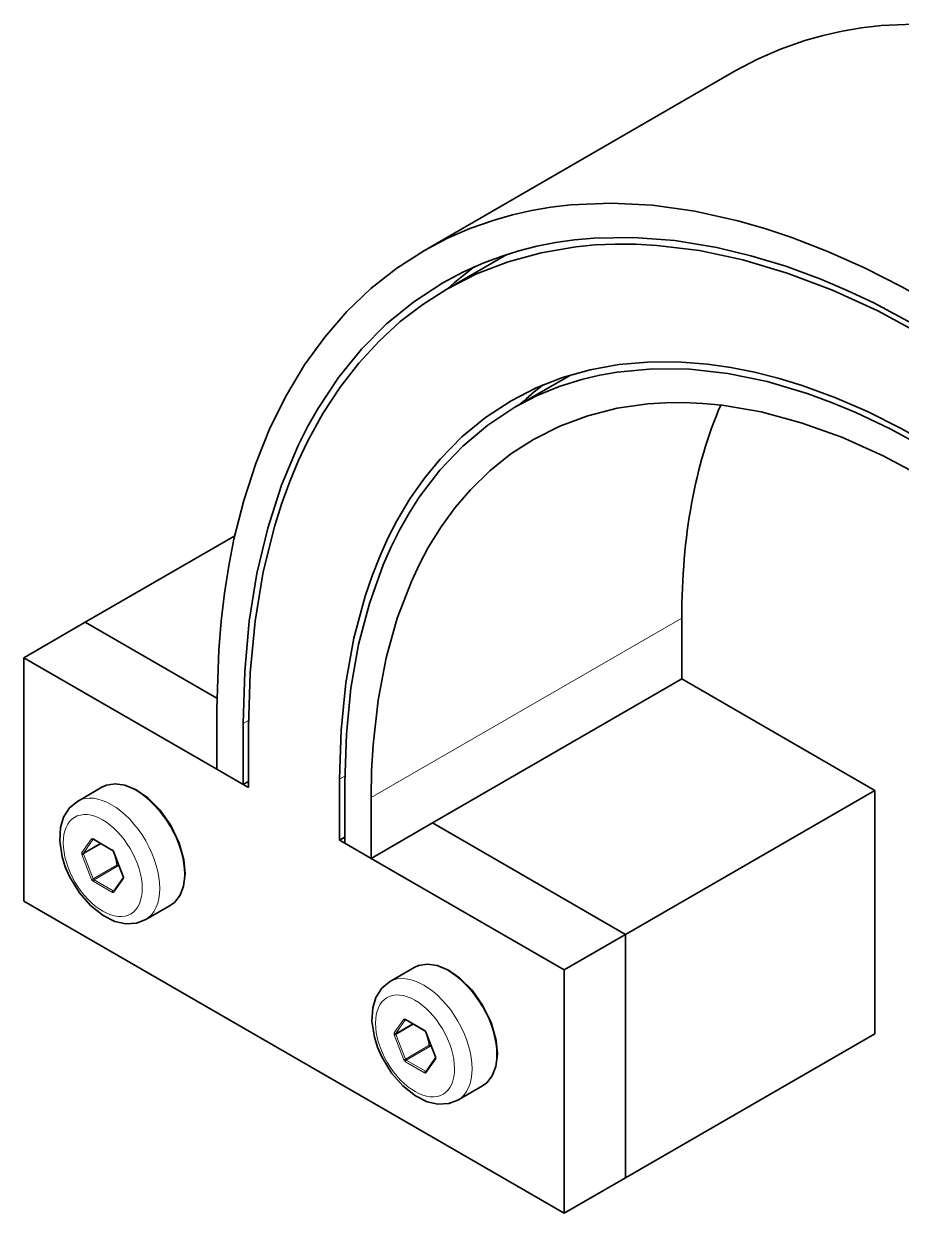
# Model space of a CAD drawing. Extents: x 155 to 1136, y 87 to 920.
# Drawn here: x 784.79 to 820.14, y 871.93 to 919.83 of the extents above; entities that cross this region are included whole.
import ezdxf

# ---------------------------------------------------------------- set-up
doc = ezdxf.new("R2010")
doc.units = 0

msp = doc.modelspace()

# ---------------------------------------------------------------- linework, layer by layer
at = {"color": 7, "lineweight": 35, "ltscale": 0.361299}
msp.add_line((800.926, 910.703), (813.442, 917.929), dxfattribs=at)
at = {"color": 7, "lineweight": 35, "ltscale": 0.069833}
msp.add_line((804.245, 910.541), (801.826, 909.144), dxfattribs=at)
at = {"color": 7, "lineweight": 35, "ltscale": 0.064681}
msp.add_line((804.57, 904.391), (806.811, 905.684), dxfattribs=at)
at = {"color": 7, "lineweight": 35, "ltscale": 0.173839}
msp.add_line((787.262, 895.73), (793.284, 899.207), dxfattribs=at)
at = {"color": 7, "lineweight": 35, "ltscale": 0.071443}
for p, q in [((787.262, 895.73), (784.787, 894.301)), ((798.782, 886.221), (801.257, 887.65)), ((809.035, 883.159), (806.56, 881.731)), ((809.035, 873.361), (806.56, 871.933))]:
    msp.add_line(p, q, dxfattribs=at)
at = {"color": 7, "lineweight": 35, "ltscale": 0.153158}
for p, q in [((792.567, 892.667), (787.262, 895.73)), ((787.262, 895.73), (792.567, 892.667))]:
    msp.add_line(p, q, dxfattribs=at)
at = {"color": 7, "lineweight": 13, "ltscale": 0.3613}
msp.add_line((798.782, 888.671), (811.298, 895.897), dxfattribs=at)
at = {"color": 7, "lineweight": 35, "ltscale": 0.061237}
for p, q in [((811.298, 895.897), (811.298, 893.447)), ((797.721, 889.283), (797.721, 886.834)), ((798.782, 888.671), (798.782, 886.221))]:
    msp.add_line(p, q, dxfattribs=at)
at = {"color": 7, "lineweight": 35, "ltscale": 0.244948}
msp.add_line((784.787, 894.301), (784.787, 884.503), dxfattribs=at)
at = {"color": 7, "lineweight": 35, "ltscale": 0.224539}
for p, q in [((784.787, 894.301), (792.565, 889.81)), ((798.782, 886.221), (806.56, 881.731))]:
    msp.add_line(p, q, dxfattribs=at)
at = {"color": 7, "lineweight": 35, "ltscale": 0.289857}
for p, q in [((811.298, 893.447), (801.257, 887.65)), ((809.035, 883.159), (819.076, 888.957)), ((809.035, 873.361), (819.076, 879.159))]:
    msp.add_line(p, q, dxfattribs=at)
at = {"color": 7, "lineweight": 35, "ltscale": 0.224538}
for p, q in [((819.076, 888.957), (811.298, 893.447)), ((801.257, 887.65), (809.035, 883.159)), ((801.257, 887.65), (809.035, 883.159))]:
    msp.add_line(p, q, dxfattribs=at)
at = {"color": 7, "lineweight": 35, "ltscale": 0.061238}
for p, q in [((792.565, 892.26), (792.565, 889.81)), ((793.626, 891.648), (793.626, 889.198)), ((793.838, 891.525), (793.838, 889.076)), ((797.509, 889.406), (797.509, 886.956))]:
    msp.add_line(p, q, dxfattribs=at)
at = {"color": 7, "lineweight": 13, "ltscale": 0.006147}
msp.add_line((793.626, 891.648), (793.839, 891.771), dxfattribs=at)
at = {"color": 7, "lineweight": 35, "ltscale": 0.030619}
for p, q in [((792.565, 889.81), (793.626, 889.198)), ((792.565, 889.81), (793.626, 889.198)), ((797.721, 886.834), (798.782, 886.221)), ((797.721, 886.834), (798.782, 886.221))]:
    msp.add_line(p, q, dxfattribs=at)
at = {"color": 7, "lineweight": 13, "ltscale": 0.006151}
msp.add_line((797.722, 889.529), (797.509, 889.406), dxfattribs=at)
at = {"color": 7, "lineweight": 35, "ltscale": 0.028577}
for p, q in [((787.937, 889.089), (786.948, 888.518)), ((790.688, 884.326), (789.698, 883.755)), ((800.518, 881.826), (799.528, 881.254))]:
    msp.add_line(p, q, dxfattribs=at)
at = {"color": 7, "lineweight": 35, "ltscale": 0.006123}
for p, q in [((793.626, 889.198), (793.838, 889.321)), ((793.838, 889.076), (793.626, 889.198)), ((797.721, 887.079), (797.509, 886.956))]:
    msp.add_line(p, q, dxfattribs=at)
at = {"color": 7, "lineweight": 35, "ltscale": 0.244949}
for p, q in [((819.076, 888.957), (819.076, 879.159)), ((809.035, 883.159), (809.035, 873.361)), ((809.035, 883.159), (809.035, 873.361)), ((806.56, 881.731), (806.56, 871.933))]:
    msp.add_line(p, q, dxfattribs=at)
at = {"color": 7, "lineweight": 13, "ltscale": 0.01686}
for p, q in [((787.52, 887.008), (787.132, 886.456)), ((787.586, 886.99), (787.198, 886.438)), ((800.101, 879.744), (799.713, 879.193)), ((800.167, 879.727), (799.779, 879.175))]:
    msp.add_line(p, q, dxfattribs=at)
at = {"color": 7, "lineweight": 13, "ltscale": 0.019478}
for p, q in [((787.873, 886.828), (787.198, 886.438)), ((800.453, 879.565), (799.779, 879.175))]:
    msp.add_line(p, q, dxfattribs=at)
at = {"color": 7, "lineweight": 13, "ltscale": 0.0205}
for p, q in [((787.908, 886.808), (787.198, 886.398)), ((800.489, 879.544), (799.779, 879.134))]:
    msp.add_line(p, q, dxfattribs=at)
at = {"color": 7, "lineweight": 13, "ltscale": 0.022392}
for p, q in [((788.357, 886.566), (787.581, 887.013)), ((787.581, 885.299), (788.357, 884.851)), ((800.938, 879.302), (800.162, 879.75))]:
    msp.add_line(p, q, dxfattribs=at)
at = {"color": 7, "lineweight": 35, "ltscale": 0.000190148}
for p, q in [((787.591, 886.99), (787.584, 886.993)), ((800.172, 879.727), (800.165, 879.73))]:
    msp.add_line(p, q, dxfattribs=at)
at = {"color": 7, "lineweight": 35, "ltscale": 0.022392}
msp.add_line((788.367, 886.543), (787.591, 886.99), dxfattribs=at)
at = {"color": 7, "lineweight": 35, "ltscale": 0.006122}
msp.add_line((797.721, 886.834), (797.509, 886.956), dxfattribs=at)
at = {"color": 7, "lineweight": 13, "ltscale": 0.026806}
for p, q in [((787.132, 886.375), (787.52, 885.375)), ((788.806, 885.49), (788.418, 886.489))]:
    msp.add_line(p, q, dxfattribs=at)
at = {"color": 7, "lineweight": 13, "ltscale": 0.026804}
for p, q in [((787.198, 886.398), (787.586, 885.398)), ((799.713, 879.111), (800.101, 878.111)), ((799.779, 879.134), (800.167, 878.135))]:
    msp.add_line(p, q, dxfattribs=at)
at = {"color": 7, "lineweight": 35, "ltscale": 0.026806}
msp.add_line((788.795, 885.492), (788.407, 886.492), dxfattribs=at)
at = {"color": 7, "lineweight": 13, "ltscale": 0.004038}
msp.add_line((788.555, 886.11), (788.583, 885.951), dxfattribs=at)
at = {"color": 7, "lineweight": 13, "ltscale": 0.027277}
for p, q in [((788.531, 885.944), (787.586, 885.398)), ((788.561, 885.906), (787.617, 885.36)), ((801.111, 878.68), (800.167, 878.135)), ((801.142, 878.642), (800.197, 878.096))]:
    msp.add_line(p, q, dxfattribs=at)
at = {"color": 7, "lineweight": 13, "ltscale": 0.002201}
for p, q in [((788.561, 885.906), (788.645, 885.878)), ((801.142, 878.642), (801.226, 878.614))]:
    msp.add_line(p, q, dxfattribs=at)
at = {"color": 7, "lineweight": 13, "ltscale": 0.001008}
for p, q in [((788.583, 885.951), (788.621, 885.939)), ((801.164, 878.688), (801.202, 878.675))]:
    msp.add_line(p, q, dxfattribs=at)
at = {"color": 7, "lineweight": 13, "ltscale": 0.022391}
for p, q in [((787.617, 885.36), (788.392, 884.912)), ((800.197, 878.096), (800.973, 877.649))]:
    msp.add_line(p, q, dxfattribs=at)
at = {"color": 7, "lineweight": 35, "ltscale": 0.016861}
for p, q in [((788.412, 884.906), (788.8, 885.457)), ((800.993, 877.642), (801.381, 878.194))]:
    msp.add_line(p, q, dxfattribs=at)
at = {"color": 7, "lineweight": 13, "ltscale": 0.016861}
for p, q in [((788.418, 884.856), (788.806, 885.408)), ((800.999, 877.593), (801.387, 878.145))]:
    msp.add_line(p, q, dxfattribs=at)
at = {"color": 7, "lineweight": 13, "ltscale": 0.001214}
msp.add_line((788.434, 884.936), (788.392, 884.912), dxfattribs=at)
at = {"color": 7, "lineweight": 35, "ltscale": 0.265362}
for p, q in [((793.979, 879.196), (784.787, 884.503)), ((806.56, 871.933), (797.368, 877.24))]:
    msp.add_line(p, q, dxfattribs=at)
at = {"color": 7, "lineweight": 35, "ltscale": 0.022393}
msp.add_line((800.948, 879.279), (800.172, 879.727), dxfattribs=at)
at = {"color": 7, "lineweight": 35, "ltscale": 0.097812}
msp.add_line((797.368, 877.24), (793.979, 879.196), dxfattribs=at)
at = {"color": 7, "lineweight": 35, "ltscale": 0.026804}
msp.add_line((801.375, 878.229), (800.987, 879.228), dxfattribs=at)
at = {"color": 7, "lineweight": 13, "ltscale": 0.026805}
msp.add_line((801.387, 878.226), (800.999, 879.226), dxfattribs=at)
at = {"color": 7, "lineweight": 13, "ltscale": 0.004037}
msp.add_line((801.135, 878.847), (801.164, 878.688), dxfattribs=at)
at = {"color": 7, "lineweight": 13, "ltscale": 0.022393}
msp.add_line((800.162, 878.035), (800.938, 877.587), dxfattribs=at)
at = {"color": 7, "lineweight": 13, "ltscale": 0.001213}
msp.add_line((801.015, 877.673), (800.973, 877.649), dxfattribs=at)
at = {"color": 7, "lineweight": 35, "ltscale": 0.028578}
msp.add_line((803.268, 877.063), (802.278, 876.491), dxfattribs=at)
at = {"color": 7, "lineweight": 35}
for points in [[(813.442, 917.929), (814.342, 918.404), (815.279, 918.813), (816.249, 919.153), (816.997, 919.363), (817.761, 919.534), (818.542, 919.667), (819.337, 919.76), (820.965, 919.83), (822.637, 919.746), (824.344, 919.51), (826.078, 919.127), (827.162, 918.817), (828.25, 918.453), (829.727, 917.879), (831.206, 917.212), (832.681, 916.458), (833.594, 915.948)], [(800.926, 910.703), (801.826, 911.178), (802.763, 911.587), (803.733, 911.927), (804.481, 912.137), (805.246, 912.308), (806.026, 912.441), (806.821, 912.534), (808.449, 912.604), (810.121, 912.52), (811.828, 912.284), (813.562, 911.901), (814.646, 911.591), (815.734, 911.227), (817.211, 910.653), (818.69, 909.986), (820.165, 909.232), (821.078, 908.722)], [(801.676, 909.404), (802.482, 909.833), (803.319, 910.206), (804.016, 910.465), (804.73, 910.687), (805.462, 910.872), (806.211, 911.019), (806.976, 911.128), (807.756, 911.2), (809.358, 911.227), (811.012, 911.102), (812.709, 910.823), (814.086, 910.492), (815.483, 910.066), (816.895, 909.545), (817.964, 909.092), (819.038, 908.588), (821.078, 907.497)], [(792.565, 892.26), (792.64, 894.615), (792.735, 895.77), (792.87, 896.903), (793.042, 897.999), (793.253, 899.07), (793.647, 900.633), (794.132, 902.126), (794.707, 903.543), (795.371, 904.877), (796.103, 906.09), (796.916, 907.212), (797.808, 908.239), (798.776, 909.166), (799.817, 909.988), (800.926, 910.703)], [(801.826, 909.144), (803.031, 909.759), (804.302, 910.249), (805.635, 910.613), (807.025, 910.848), (807.813, 910.923), (808.615, 910.958), (809.448, 910.954), (810.294, 910.908), (812.007, 910.696), (813.762, 910.324), (815.55, 909.793), (817.364, 909.105), (819.194, 908.265), (821.078, 907.252)], [(793.626, 891.648), (793.688, 893.748), (793.873, 895.768), (794.183, 897.696), (794.616, 899.525), (795.17, 901.244), (795.843, 902.847), (796.223, 903.602), (796.631, 904.326), (797.463, 905.583), (798.388, 906.723), (799.401, 907.742), (800.498, 908.637), (801.676, 909.404)], [(793.838, 891.525), (793.904, 893.694), (794.104, 895.774), (794.437, 897.755), (794.902, 899.628), (795.185, 900.525), (795.501, 901.392), (795.845, 902.216), (796.219, 903.009), (796.842, 904.141), (797.532, 905.195), (798.287, 906.167), (799.105, 907.055), (799.958, 907.835), (800.865, 908.532), (801.826, 909.144)], [(804.42, 904.651), (805.429, 905.167), (806.492, 905.583), (807.606, 905.896), (808.765, 906.105), (809.922, 906.208), (811.114, 906.212), (812.338, 906.119), (813.273, 905.986), (814.221, 905.798), (815.181, 905.555), (816.151, 905.26), (817.46, 904.782), (818.781, 904.211), (820.11, 903.549), (821.078, 903.013)], [(804.57, 904.391), (805.445, 904.845), (806.361, 905.223), (807.315, 905.523), (807.994, 905.683), (808.689, 905.806), (810.125, 905.938), (811.617, 905.918), (813.157, 905.745), (814.738, 905.419), (816.351, 904.942), (817.328, 904.586), (818.312, 904.177), (819.693, 903.521), (821.078, 902.768)], [(797.509, 889.406), (797.573, 891.389), (797.767, 893.286), (798.09, 895.087), (798.54, 896.78), (798.817, 897.597), (799.127, 898.382), (799.456, 899.111), (799.814, 899.808), (800.345, 900.702), (800.927, 901.535), (801.558, 902.304), (802.438, 903.198), (803.394, 903.981), (804.42, 904.651)], [(797.721, 889.283), (797.783, 891.219), (797.969, 893.072), (798.279, 894.832), (798.711, 896.49), (799.265, 898.036), (799.586, 898.765), (799.935, 899.463), (800.314, 900.129), (800.72, 900.762), (801.551, 901.855), (802.472, 902.827), (803.48, 903.673), (804.57, 904.391)], [(821.078, 901.543), (819.411, 902.435), (817.752, 903.178), (816.112, 903.767), (814.501, 904.198), (812.926, 904.468), (812.143, 904.544), (811.374, 904.578), (810.642, 904.57), (809.924, 904.524), (808.689, 904.346), (807.507, 904.047), (806.382, 903.629), (805.32, 903.092)], [(805.32, 903.092), (804.416, 902.508), (803.57, 901.831), (802.785, 901.064), (802.172, 900.347), (801.605, 899.57), (801.086, 898.734), (800.73, 898.069), (800.403, 897.373), (799.835, 895.89), (799.388, 894.294), (799.062, 892.594), (798.861, 890.799), (798.802, 889.747), (798.782, 888.671)], [(791.051, 886.831), (790.694, 887.574), (790.271, 888.171), (789.78, 888.665), (789.32, 888.982), (788.855, 889.174), (788.47, 889.227), (788.116, 889.17), (787.937, 889.089)], [(786.948, 888.518), (786.628, 888.255), (786.393, 887.884), (786.266, 887.461), (786.235, 886.927), (786.332, 886.289), (786.458, 885.887)], [(791.051, 886.831), (791.237, 886.158), (791.286, 885.599), (791.224, 885.097), (791.082, 884.734), (790.859, 884.451), (790.688, 884.326)], [(789.698, 883.755), (789.33, 883.613), (788.894, 883.589), (788.461, 883.686), (787.982, 883.921), (787.477, 884.32), (787.031, 884.829), (786.628, 885.493), (786.458, 885.887)], [(803.631, 879.567), (803.275, 880.311), (802.852, 880.908), (802.361, 881.401), (801.9, 881.719), (801.436, 881.911), (801.051, 881.963), (800.696, 881.906), (800.518, 881.826)], [(799.528, 881.254), (799.208, 880.991), (798.973, 880.621), (798.846, 880.197), (798.815, 879.663), (798.913, 879.026), (799.038, 878.624)], [(803.631, 879.567), (803.817, 878.894), (803.867, 878.335), (803.805, 877.834), (803.663, 877.471), (803.44, 877.188), (803.268, 877.063)], [(802.278, 876.491), (801.911, 876.35), (801.475, 876.325), (801.042, 876.422), (800.563, 876.657), (800.057, 877.056), (799.612, 877.565), (799.208, 878.23), (799.038, 878.624)]]:
    msp.add_lwpolyline(points, dxfattribs=at)
for centre, radius, start, end in [((810.875, 899.255), 13.392, 126.274, 132.191), ((812.709, 896.09), 11.561, 127.3024, 133.1384), ((788.307, 886.456), 0.106, 19.8785, 55.2989), ((788.736, 885.465), 0.0644, 352.3851, 24.9944), ((800.888, 879.192), 0.106, 19.8785, 55.2989), ((801.317, 878.201), 0.0644, 352.3851, 24.9944)]:
    msp.add_arc(centre, radius, start, end, dxfattribs=at)
at = {"color": 7, "lineweight": 13}
for centre, radius, start, end in [((786.21, 885.647), 2.339, 7.2735, 22.4312), ((788.481, 885.971), 0.104, 320.8028, 349.2229), ((798.791, 878.384), 2.339, 7.2735, 22.4312), ((801.062, 878.707), 0.104, 320.8028, 349.2229)]:
    msp.add_arc(centre, radius, start, end, dxfattribs=at)
at = {"color": 7, "lineweight": 35}
msp.add_ellipse((839.668, 877.582), major_axis=(22.486, -32.357), ratio=0.534624, start_param=3.463401, end_param=3.79737, dxfattribs=at)
at = {"color": 7, "lineweight": 13}
for centre, major_axis, ratio, start_param, end_param in [((789.312, 886.708), (-1.375, 2.382), 0.57735, 3.141622, 6.283214), ((788.323, 886.136), (-1.375, 2.382), 0.57735, 3.141622, 6.283214), ((787.969, 885.932), (-1.125, 1.949), 0.57735, 4.426991, 10.710176), ((787.581, 886.932), (-0.05, 0.0866), 0.57735, 5.497787, 6.544985), ((787.555, 887.028), (-0.0409, 0.0287), 0.788675, 1.219917, 2.790713), ((787.617, 887.034), (0.025, 0.0433), 0.57735, 2.356194, 3.141593), ((787.193, 886.38), (-0.05, 0.0866), 0.57735, 0.261799, 1.308997), ((787.167, 886.477), (-0.0409, 0.0287), 0.788675, 1.219917, 2.790713), ((787.167, 886.395), (-0.0466, -0.0181), 0.211325, 0.631914, 2.202711), ((787.229, 886.4), (-0.025, 0.0433), 0.57735, 0.261799, 1.308997), ((788.357, 886.484), (-0.05, 0.0866), 0.57735, 4.45059, 5.497787), ((788.392, 886.586), (0.025, 0.0433), 0.57735, 2.356194, 3.141593), ((788.453, 886.51), (0.0466, 0.0181), 0.211325, 3.141593, 3.773507), ((788.561, 885.946), (-0.0495, -0.0072), 0.042906, 4.250387, 5.373351), ((788.561, 885.946), (-0.025, 0.0433), 0.57735, 1.308997, 2.356194), ((787.555, 885.395), (-0.0466, -0.0181), 0.211325, 0.631914, 2.202711), ((787.581, 885.38), (-0.05, 0.0866), 0.57735, 1.308997, 2.356194), ((787.617, 885.319), (-0.025, -0.0433), 0.57735, 3.926991, 5.497787), ((787.617, 885.401), (-0.025, 0.0433), 0.57735, 1.308997, 2.356194), ((788.841, 885.429), (0.0409, -0.0287), 0.788675, 3.141471, 4.36151), ((788.841, 885.51), (0.0466, 0.0181), 0.211325, 3.141593, 3.773507), ((788.745, 885.484), (-0.05, 0.0866), 0.57735, 3.403392, 4.45059), ((788.392, 884.871), (-0.025, -0.0433), 0.57735, 3.926991, 5.497787), ((788.357, 884.933), (-0.05, 0.0866), 0.57735, 2.356194, 3.403392), ((788.392, 884.953), (-0.025, 0.0433), 0.57735, 2.356194, 3.04319), ((788.453, 884.877), (0.0409, -0.0287), 0.788675, 3.141471, 4.36151), ((801.893, 879.444), (-1.375, 2.382), 0.57735, 3.141622, 6.283214), ((800.903, 878.873), (-1.375, 2.382), 0.57735, 3.141622, 6.283214), ((800.55, 878.669), (-1.125, 1.949), 0.57735, 4.426991, 10.710176), ((800.162, 879.668), (-0.05, 0.0866), 0.57735, 5.497787, 6.544985), ((800.136, 879.765), (-0.0409, 0.0287), 0.788675, 1.219917, 2.790713), ((800.197, 879.77), (0.025, 0.0433), 0.57735, 2.356194, 3.141593), ((799.774, 879.117), (-0.05, 0.0866), 0.57735, 0.261799, 1.308997), ((799.748, 879.213), (-0.0409, 0.0287), 0.788675, 1.219917, 2.790713), ((799.748, 879.131), (-0.0466, -0.0181), 0.211325, 0.631914, 2.202711), ((799.809, 879.137), (-0.025, 0.0433), 0.57735, 0.261799, 1.308997), ((800.973, 879.323), (0.025, 0.0433), 0.57735, 2.356194, 3.141593), ((800.938, 879.22), (-0.05, 0.0866), 0.57735, 4.45059, 5.497787), ((801.034, 879.246), (0.0466, 0.0181), 0.211325, 3.141593, 3.773507), ((801.142, 878.683), (-0.0495, -0.0072), 0.042906, 4.250387, 5.373351), ((801.142, 878.683), (-0.025, 0.0433), 0.57735, 1.308997, 2.356194), ((800.136, 878.132), (-0.0466, -0.0181), 0.211325, 0.631914, 2.202711), ((800.162, 878.117), (-0.05, 0.0866), 0.57735, 1.308997, 2.356194), ((800.197, 878.056), (-0.025, -0.0433), 0.57735, 3.926991, 5.497787), ((800.197, 878.137), (-0.025, 0.0433), 0.57735, 1.308997, 2.356194), ((801.422, 878.165), (0.0409, -0.0287), 0.788675, 3.141471, 4.36151), ((801.422, 878.247), (0.0466, 0.0181), 0.211325, 3.141593, 3.773507), ((801.325, 878.221), (-0.05, 0.0866), 0.57735, 3.403392, 4.45059), ((800.973, 877.608), (-0.025, -0.0433), 0.57735, 3.926991, 5.497787), ((800.938, 877.669), (-0.05, 0.0866), 0.57735, 2.356194, 3.403392), ((800.973, 877.689), (-0.025, 0.0433), 0.57735, 2.356194, 3.04319), ((801.034, 877.613), (0.0409, -0.0287), 0.788675, 3.141471, 4.36151)]:
    msp.add_ellipse(centre, major_axis=major_axis, ratio=ratio, start_param=start_param, end_param=end_param, dxfattribs=at)

doc.saveas('drawing.dxf')
